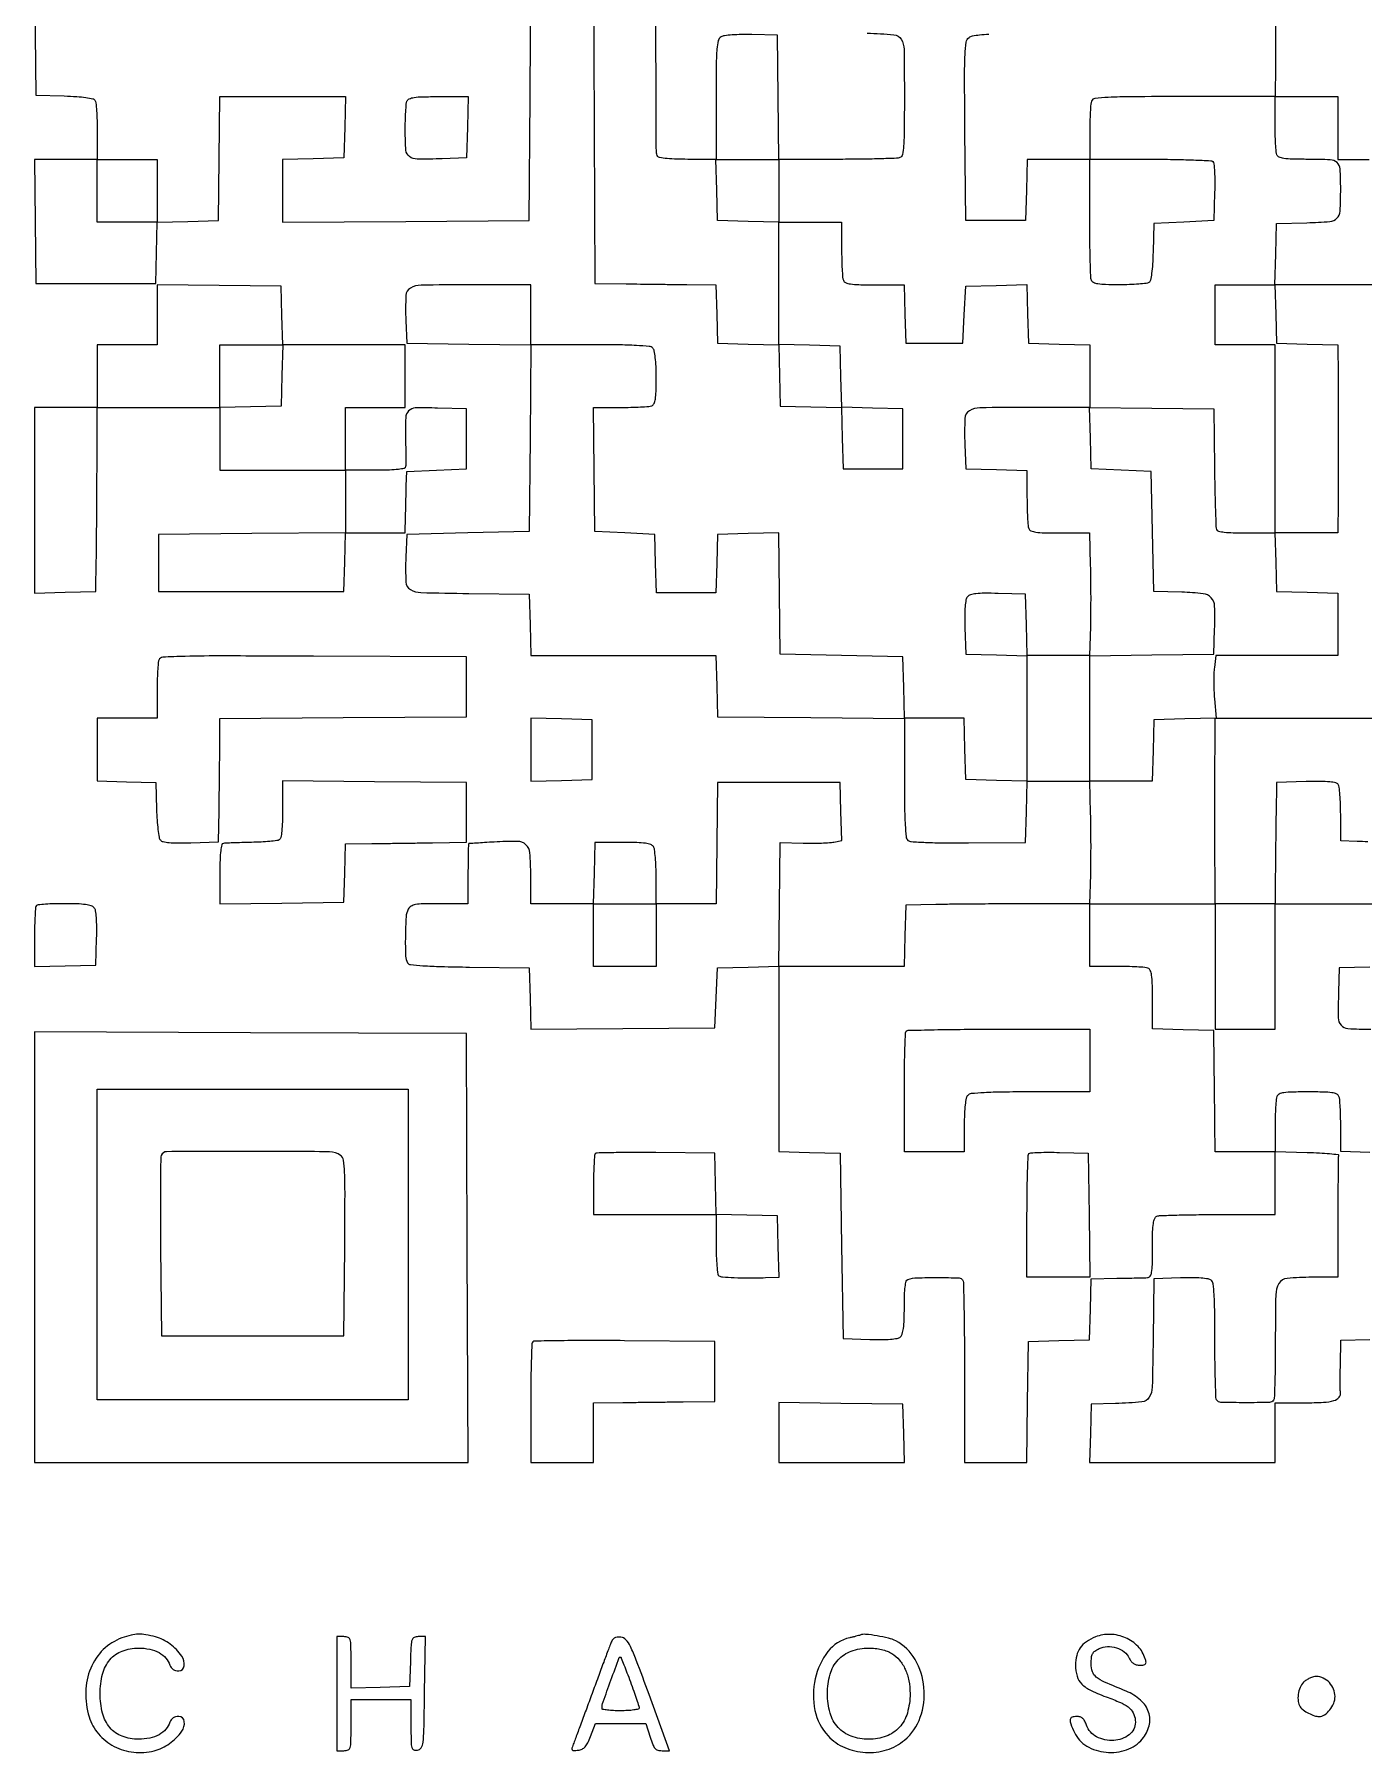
# Model space of a CAD drawing. Extents: x 179 to 1071, y 112 to 1107.
# Drawn here: x 179 to 645, y 112 to 715 of the extents above; entities that cross this region are included whole.
import ezdxf

# ---------------------------------------------------------------- set-up
doc = ezdxf.new("R2010")
doc.units = 0

msp = doc.modelspace()

# ---------------------------------------------------------------- linework, layer by layer
for points in [[(471, 715.24922, -0.014596), (480.362201, 714.699169, -0.242706), (482.916787, 713.083022, -0.13004), (483.8906, 709.590028, -0.003315), (484, 693.087937, -0.002108), (483.950205, 681.276688, -0.01627), (483.723786, 675.753028, -0.030988), (483.301348, 672.653567, -0.2572), (482.418213, 671.606989, -0.083055), (481.220565, 671.363369, -0.001841), (475.303225, 671.178303, -0.004125), (468.357109, 671.043995, -0.002771), (460.418213, 671), (440, 671), (440, 659.966168), (440, 648.932337), (429.25, 649.216168), (418.5, 649.5), (418.216168, 660.25), (417.932337, 671), (408.025185, 671, -0.009212), (404.184835, 671.070761, -0.013959), (400.850895, 671.286981, -0.008583), (398.117564, 671.588442, -0.226301), (397.514241, 671.976958, -0.138193), (397.036461, 673.645213, -0.000231), (396.920648, 703.958606, -0.000171), (396.82857, 734.490167, -0.199607)], [(178.960341, 735.960109), (179.23017, 714.730055), (179.5, 693.5), (189.464966, 693.211195, -0.00836), (193.800174, 693.012968, -0.019108), (197.055937, 692.684251, -0.01918), (199.411, 692.262532, -0.199883), (200.199653, 691.711195, -0.117226), (200.504905, 690.827893, -0.006962), (200.747767, 687.991726, -0.010173), (200.922789, 684.573123, -0.007309), (200.984687, 680.75), (201, 671), (189.980498, 671), (178.960995, 671), (179.230498, 649.25), (179.5, 627.5), (200.5, 627.5), (221.5, 627.5), (221.783492, 638.216508), (222.066984, 648.933016), (232.783492, 649.216508), (243.5, 649.5), (243.769502, 671.25), (244.039005, 693), (266.053334, 693), (288.067663, 693), (287.783832, 682.25), (287.5, 671.5), (276.75, 671.216168), (266, 670.932337), (266, 659.955546), (266, 648.978755), (309.25, 649.239377), (352.5, 649.5), (352.760623, 692.75), (353.021245, 736)], [(374.982775, 736), (375.241388, 681.75), (375.5, 627.5), (386.5, 627.347508, 0.000321), (391.453142, 627.282021, 0.000199), (397.269411, 627.211168, 0.000199), (403.011161, 627.145798, 0.00036), (407.715017, 627.097508), (417.930034, 627), (418.215017, 616.75), (418.5, 606.5), (429.216508, 606.216508), (439.933016, 605.933016), (440.216508, 595.216508), (440.5, 584.5), (451.216508, 584.216508), (461.933016, 583.933016), (462.216508, 573.216508), (462.5, 562.5), (473, 562.5), (483.5, 562.5), (483.5, 573), (483.5, 583.5), (472.783492, 583.783492), (462.066984, 584.066984), (461.783492, 594.783492), (461.5, 605.5), (450.75, 605.783832), (440, 606.067663), (440, 627.533832), (440, 649), (451, 649), (462, 649), (462, 639.581787, 0.005951), (462.044305, 635.859224, 0.007831), (462.178303, 632.465525, 0.005915), (462.367894, 629.638111, 0.07203), (462.606989, 628.581787, 0.204941), (463.397244, 627.767938, 0.063222), (465.080782, 627.302828, 0.030449), (468.025624, 627.059653, 0.005378), (473.572006, 627), (483.930034, 627), (484.215017, 616.75), (484.5, 606.5), (494.5, 606.5), (504.5, 606.5), (505, 616.5), (505.5, 626.5), (516.214647, 626.783473), (526.929295, 627.066946), (527.214647, 616.783473), (527.5, 606.5), (538.25, 606.216168), (549, 605.932337), (549, 594.966168), (549, 584), (527.519052, 584, 0.003484), (510.504163, 583.881453, 0.129107), (506.800938, 582.853655, 0.257598), (505.205453, 580.186192, 0.017378), (505.204946, 571), (505.5, 562.5), (516.25, 562.216168), (527, 561.932337), (527, 552.547956, 0.005972), (527.044307, 548.838356, 0.007852), (527.178303, 545.455587, 0.005942), (527.367915, 542.63733, 0.07196), (527.606989, 541.581787, 0.204723), (528.396333, 540.768196, 0.063344), (530.076398, 540.302968, 0.030517), (533.014475, 540.059706, 0.005398), (538.544605, 540), (548.875232, 540), (549.187616, 528.75, -0.004056), (549.286888, 523.698016, -0.002552), (549.324862, 517.79375, -0.002561), (549.302819, 511.984411, -0.004692), (549.216168, 507.25), (548.932337, 497), (538, 497), (527.067663, 497), (526.783832, 507.75), (526.5, 518.5), (516.900987, 518.784391, 0.006919), (512.065714, 518.860698, 0.027023), (509.081903, 518.705126, 0.044369), (507.166788, 518.32726, 0.149751), (506.112128, 517.635106, 0.1305), (505.596888, 516.521045, 0.02258), (505.296615, 514.197242, 0.019663), (505.156589, 511.019073, 0.008898), (505.211141, 506.850715), (505.5, 497.5), (516.25, 497.216168), (527, 496.932337), (527, 474.932337), (527, 452.932337), (516.25, 453.216168), (505.5, 453.5), (505.216168, 464.25), (504.932337, 475), (494.5, 475), (484.067663, 475), (483.783832, 485.75), (483.5, 496.5), (462, 497), (440.5, 497.5), (440.230014, 518.783629), (439.960029, 540.067258), (429.230014, 539.783629), (418.5, 539.5), (418.215017, 529.25), (417.930034, 519), (407.5, 519), (397.069966, 519), (396.784983, 529.25), (396.5, 539.5), (386, 540), (375.5, 540.5), (375.230498, 562.25), (374.960995, 584), (384.39871, 584, 0.005939), (388.128746, 584.044304, 0.007818), (391.528746, 584.178303, 0.005899), (394.36144, 584.367881, 0.07207), (395.418213, 584.606989, 0.195123), (396.220382, 585.357006, 0.068495), (396.690477, 586.894083, 0.033615), (396.937794, 589.550838, 0.006405), (397, 594.406989, 0.009539), (396.924249, 598.37742, 0.019202), (396.684733, 601.500056, 0.020076), (396.321527, 603.822996, 0.148618), (395.8, 604.8, 0.175156), (394.538104, 605.391927, 0.00933), (390.045513, 605.721154, 0.010454), (383.593081, 605.937931, 0.003169), (373.8, 606), (353, 606), (353, 616.5), (353, 627), (331.519052, 627, 0.00341), (314.541093, 626.884203, 0.124912), (310.814274, 625.884093, 0.260987), (309.21161, 623.267125, 0.018996), (309.203496, 614.496645), (309.5, 606.5), (331.263639, 606.23046), (353.027279, 605.960919), (352.763639, 573.23046), (352.5, 540.5), (331, 540), (309.5, 539.5), (309.203496, 531.503355, 0.01904), (309.212348, 522.780464, 0.257531), (310.802736, 520.146434, 0.124846), (314.511102, 519.099787, 0.003493), (331.264071, 518.769847), (352.5, 518.5), (352.783832, 507.75), (353.067663, 497), (385.5, 497), (417.932337, 497), (418.216168, 486.25), (418.5, 475.5), (451.25, 475.236336), (484, 474.972671), (484, 454.10878, 0.002953), (484.059926, 443.96092, 0.011304), (484.277414, 437.64413, 0.011146), (484.614816, 433.399038, 0.196592), (485.250236, 432.207286, 0.15899), (486.411778, 431.746872, 0.005252), (491.448215, 431.487075, 0.008475), (497.967013, 431.330048, 0.003848), (506.500236, 431.334841), (526.5, 431.5), (526.783832, 442.25), (527.067663, 453), (537.971448, 453), (548.875232, 453), (549.187616, 441.75, -0.004056), (549.286888, 436.698016, -0.002552), (549.324862, 430.79375, -0.002561), (549.302819, 424.984411, -0.004692), (549.216168, 420.25), (548.932337, 410), (527.216168, 409.953106, 0.000729), (518.131925, 409.920247, 0.000671), (508.794749, 409.860325, 0.00067), (500.471862, 409.784589, 0.002225), (495, 409.703106), (484.5, 409.5), (484.216168, 398.75), (483.932337, 388), (461.946666, 388), (439.960995, 388), (440.230498, 409.75), (440.5, 431.5), (448.5, 431.271325, 0.007248), (451.766955, 431.225317, 0.007705), (454.967807, 431.275969, 0.007392), (457.718963, 431.402659, 0.034922), (459.284023, 431.608253), (462.068047, 432.173856), (461.784023, 442.336928), (461.5, 452.5), (440, 452.5), (418.5, 452.5), (418.230112, 431.25), (417.960225, 410), (407.480112, 410), (397, 410), (396.984687, 419.25, 0.009417), (396.909853, 422.901756, 0.01245), (396.696332, 426.221825, 0.00988), (396.396689, 428.962891, 0.109209), (396.024555, 429.99451, 0.171222), (395.084581, 430.735978, 0.04751), (393.229992, 431.177624, 0.027898), (390.25304, 431.425439, 0.006678), (385.289868, 431.49451), (375.5, 431.5), (375.216168, 420.75), (374.932337, 410), (363.966168, 410), (353, 410), (353, 419.964816, 0.018486), (352.70887, 427.836462, 0.192208), (351.316585, 430.691543, 0.185082), (348.313111, 431.860867, 0.016937), (340.157721, 431.627347, 0.000292), (336.820772, 431.416568, 0.000466), (333.969768, 431.232141, 0.000082), (331.448979, 431.066299, 0.025908), (331.25, 431.042778, 0.358071), (331.147842, 430.924795, 0.000558), (331.073438, 427.928191, 0.003696), (331.017975, 424.52913, 0.002231), (331, 420.5), (331, 410), (321.035184, 410, 0.005149), (315.285401, 409.940782, 0.038385), (312.568435, 409.675502, 0.091172), (311.02385, 409.101327, 0.136247), (310.035184, 408.065741, 0.109428), (309.270021, 405.33721, 0.010879), (309.040019, 398.507119, 0.009751), (309.092298, 391.624597, 0.135531), (309.811407, 389.270909, 0.228384), (310.821704, 388.64341, 0.009456), (315.179757, 388.259718, 0.01097), (321.538324, 387.960859, 0.003025), (331.546095, 387.770909), (352.5, 387.5), (352.783972, 376.736192), (353.067944, 365.972383), (385.283972, 366.236192), (417.5, 366.5), (418, 377), (418.5, 387.5), (429.25, 387.783832), (440, 388.067663), (440, 355.567663), (440, 323.067663), (450.75, 322.783832), (461.5, 322.5), (462, 290), (462.5, 257.5), (471.850715, 257.211141, 0.009044), (475.957683, 257.15859, 0.018924), (479.150171, 257.296386, 0.020746), (481.513859, 257.587315, 0.132968), (482.600715, 258.083586, 0.151003), (483.264443, 259.100349, 0.036329), (483.680948, 261.093886, 0.025261), (483.928195, 264.072106, 0.008079), (484, 268.515456, -0.007701), (484.066333, 272.821844, -0.024337), (484.295345, 275.697561, -0.032052), (484.662355, 277.583357, -0.250586), (485.25, 278.217499, -0.075303), (488.499064, 278.815626, -0.009426), (495.68177, 278.908138, -0.00468), (503.234975, 278.792319, -0.253354), (504.436406, 278.102898, -0.133568), (504.702273, 277.205446, -0.000723), (504.893608, 268.095262, -0.003083), (505.033018, 257.681564, -0.001944), (505.073533, 245.521819), (505.056003, 214), (516.008114, 214), (526.960225, 214), (527.230112, 235.25), (527.5, 256.5), (538.216508, 256.783492), (548.933016, 257.066984), (549.216508, 267.783492), (549.5, 278.5), (558.5, 278.640285, 0.000842), (562.074507, 278.702026, 0.001074), (565.370313, 278.77159, 0.000834), (568.133668, 278.840464, 0.009007), (569.25, 278.890285, 0.231448), (570.178012, 279.418551, 0.108752), (570.705265, 280.731911, 0.037007), (570.94858, 283.394619, 0.004286), (571, 289.393011, -0.005351), (571.059586, 294.960143, -0.030363), (571.30265, 297.913621, -0.063068), (571.76761, 299.601595, -0.205218), (572.581787, 300.393011, -0.082815), (573.775876, 300.636501, -0.001919), (579.5499, 300.821697, -0.004216), (586.334577, 300.955997, -0.00284), (594.081787, 301), (614, 301), (614, 312.032751), (614, 323.065502), (625.25, 322.782751, -0.006304), (629.5466, 322.620535, -0.010817), (633.121875, 322.362746, -0.004853), (636.052912, 322.058834, -0.476757), (636.25, 321.75, 0.077325), (636.148303, 321.148204, 0.000393), (636.073437, 315.051562, 0.00176), (636.018042, 308.103968, 0.001113), (636, 300), (636, 279), (626.934259, 279, 0.021859), (618.200231, 278.617978, 0.243483), (615.347601, 276.809215, 0.127943), (614.22051, 272.791922, 0.004756), (614.069767, 256.944437, -0.002771), (614.026847, 249.200659, -0.004303), (613.895309, 242.521243, -0.001396), (613.71599, 236.754813, -0.13066), (613.475867, 235.960952, -0.254226), (611.97628, 235.103702, -0.005825), (603.489062, 235.020819, -0.005836), (595.00338, 235.135858, -0.253211), (593.500877, 235.99858, -0.130243), (593.251539, 236.82047, -0.001509), (593.065011, 242.55745, -0.004478), (592.928333, 249.214537, -0.002893), (592.883721, 256.924387, 0.002903), (592.825159, 267.010411, 0.013012), (592.602931, 272.912575, 0.016005), (592.23978, 276.697109, 0.189832), (591.542576, 277.964665, 0.137073), (590.504578, 278.428551, 0.017726), (588.065333, 278.703837, 0.017647), (584.848278, 278.837886, 0.009309), (580.850715, 278.788859), (571.5, 278.5), (571.230153, 257.264071, -0.003245), (570.90817, 240.492979, -0.12708), (569.89363, 236.944666, -0.241952), (567.309273, 235.307363, -0.015112), (558, 234.75078), (549.5, 234.5), (549.215017, 224.25), (548.930034, 214), (581.465017, 214), (614, 214), (614, 224.5), (614, 235), (624.377555, 235, 0.012231), (630.934343, 235.160412, 0.058555), (634.618037, 235.777198, 0.141381), (636.432653, 236.924437, 0.229853), (636.916666, 238.64474, -0.042202), (636.859027, 239.26111, -0.001305), (636.843037, 241.808804, -0.002551), (636.847352, 244.813778, -0.001762), (636.881579, 248.215017), (637, 256.930034), (647.25, 257.215017)], [(613.99607, 724.931398, -0.003151), (614.108944, 714.343802, -0.003146), (614.088447, 703.75), (614, 693), (582.106989, 693, 0.001266), (563.712104, 692.953426, 0.010892), (555.498054, 692.732843, 0.016926), (550.79951, 692.344421, 0.278928), (549.606989, 691.418213, 0.071987), (549.367907, 690.362366, 0.005932), (549.178303, 687.540557, 0.007844), (549.044306, 684.153547, 0.005964), (549, 680.438918), (549, 671.041411), (570.176239, 671.044467, -0.003806), (578.355445, 670.983391, -0.005968), (585.385148, 670.793434, -0.001995), (591.426479, 670.533845, -0.186743), (592.214403, 670.185597, -0.177234), (592.546052, 669.471095, -0.007636), (592.738489, 666.665261, -0.012234), (592.836024, 663.272225, -0.008334), (592.788164, 659.411836), (592.5, 649.5), (582, 649), (571.5, 648.5), (571.211195, 638.535034, -0.00836), (571.012968, 634.199826, -0.019108), (570.684251, 630.944063, -0.01918), (570.262532, 628.589, -0.199883), (569.711195, 627.800347, -0.115495), (568.838949, 627.495577, -0.007626), (566.170029, 627.252233, -0.010713), (562.947472, 627.077247, -0.007787), (559.356989, 627.015313, -0.00643), (554.524375, 627.069372, -0.033827), (551.882724, 627.312224, -0.069116), (550.355058, 627.780298, -0.19467), (549.606989, 628.581787, -0.083055), (549.363369, 629.779435, -0.001841), (549.178303, 635.696775, -0.004125), (549.043995, 642.642891, -0.002771), (549, 650.581787), (549, 671), (538.033832, 671), (527.067663, 671), (526.783832, 660.25), (526.5, 649.5), (516, 649.5), (505.5, 649.5), (505.234434, 681, -0.001202), (505.121034, 699.816084, -0.0119), (505.280526, 707.71988, -0.023933), (505.683085, 712.091171, -0.202439), (506.675564, 713.75, -0.110261), (507.905739, 714.288351, -0.019974), (510.385617, 714.670595, -0.018369), (513.651968, 714.920166, -0.009882)], [(657.972294, 627), (635.952315, 627), (613.932337, 627), (614.216168, 637.75), (614.5, 648.5), (625.141929, 648.782735, 0.011628), (633.204821, 649.184728, 0.180435), (635.681301, 650.320792, 0.185152), (636.776506, 652.789756, 0.012362), (636.986345, 660.668213, 0.01447), (636.798341, 667.620923, 0.198106), (635.727575, 669.85398, 0.174169), (633.331075, 670.832499, 0.010693), (625.5, 671, -0.005432), (619.996324, 671.059794, -0.030628), (617.06926, 671.303198, -0.063541), (615.394846, 671.768616, -0.204366), (614.606989, 672.581787, -0.07203), (614.367894, 673.638111, -0.005915), (614.178303, 676.465525, -0.007831), (614.044305, 679.859224, -0.005951), (614, 683.581787), (614, 693), (625, 693), (636, 693), (636, 682), (636, 671), (646.980498, 671)], [(646.467483, 431.710946, 0.001781), (642.75, 431.832494), (637, 432), (636.984687, 441.25, 0.008159), (636.919317, 444.886885, 0.011123), (636.734034, 448.160822, 0.008145), (636.475757, 450.869394, 0.113997), (636.152902, 451.78684, 0.199716), (635.281101, 452.39767, 0.032047), (633.18343, 452.720814, 0.022682), (629.955578, 452.861053, 0.006397), (624.918214, 452.78684), (614.5, 452.5), (614.322108, 441.5, 0.000681), (614.248714, 436.544418, 0.000421), (614.17529, 430.720312, 0.000422), (614.112467, 424.967405, 0.00076), (614.072108, 420.25), (614, 410), (603.5, 410), (593, 410), (592.933333, 420, -0.000621), (592.907731, 424.720472, -0.000304), (592.88625, 430.734375, -0.000302), (592.871506, 436.984657, -0.000439), (592.866667, 442.5, -0.000439), (592.871506, 448.015343, -0.000302), (592.88625, 454.265625, -0.000304), (592.907731, 460.279528, -0.000621), (592.933333, 465), (593, 475), (625.5, 475), (658, 475)], [(647.25, 322.784983), (637, 323.069966), (637, 331.953196, 0.006301), (636.955668, 335.470775, 0.008183), (636.821697, 338.691626, 0.00637), (636.631754, 341.374672, 0.070866), (636.393011, 342.418213, 0.204366), (635.605154, 343.231384, 0.063541), (633.93074, 343.696802, 0.030628), (631.003676, 343.940206, 0.005432), (625.5, 344, 0.005432), (619.996324, 343.940206, 0.030628), (617.06926, 343.696802, 0.063541), (615.394846, 343.231384, 0.204366), (614.606989, 342.418213, 0.070946), (614.368222, 341.373807, 0.006338), (614.178303, 338.68135, 0.008159), (614.044331, 335.449196, 0.006277), (614, 331.918213), (614, 323), (603.5, 323), (593, 323), (592.881648, 332.75, -0.000062), (592.826894, 337.307015, -0.000032), (592.75939, 343.014063, -0.000032), (592.690668, 348.886916, -0.000048), (592.631648, 354), (592.5, 365.5), (581.75, 365.783832), (571, 366.067663), (571, 376.426843, 0.005377), (570.940349, 381.973908, 0.030446), (570.697178, 384.919034, 0.063217), (570.232073, 386.602718, 0.20495), (569.418213, 387.393011, 0.07203), (568.361889, 387.632106, 0.005915), (565.534475, 387.821697, 0.007831), (562.140776, 387.955695, 0.005951), (558.418213, 388), (549, 388), (549, 399), (549, 410), (571, 410), (593, 410), (593, 388), (593, 366), (603.5, 366), (614, 366), (614, 388), (614, 410), (636, 410), (658, 410)], [(647.216508, 387.783492), (636.5, 387.5), (636.228698, 379, 0.009572), (636.11369, 369.989475, 0.179065), (637.098795, 367.378308, 0.203763), (639.501208, 366.206994, 0.012906), (647.519052, 366)]]:
    msp.add_lwpolyline(points, format="xyb")
for points in [[(419.75, 713.939322, 0.200261), (418.763036, 712.613293, 0.041306), (418.283278, 709.67747, 0.017892), (418.048519, 704.301101, 0.001964), (418, 691.95031), (418, 671), (429.019502, 671), (440.039005, 671), (439.769502, 692.75), (439.5, 714.5), (430.5, 714.739012, 0.011099), (426.925599, 714.754574, 0.014103), (423.629687, 714.602695, 0.0121), (420.903866, 714.333461, 0.10362)], [(330.783832, 682.25), (330.5, 671.5), (322, 671.204946, -0.009253), (313.164284, 671.06185, -0.161461), (310.475084, 671.960401, -0.216958), (309.247889, 674.202118, -0.018396), (309, 680.937265, -0.00629), (309.044332, 684.460948, -0.008172), (309.178303, 687.686947, -0.006355), (309.368235, 690.374278, -0.070903), (309.606989, 691.418213, -0.205485), (310.399526, 692.232706, -0.062919), (312.091792, 692.697521, -0.03028), (315.053621, 692.940479, -0.005326), (320.640821, 693), (331.067663, 693)], [(222, 616.519502), (222, 606), (211.5, 606), (201, 606), (201, 595), (201, 584), (190, 584), (179, 584), (179, 551.466168), (179, 518.932337), (189.75, 519.216168), (200.5, 519.5), (200.677892, 530.5, 0.00159), (200.751285, 536.149459, 0.000515), (200.82471, 544.510937, 0.000513), (200.887236, 553.807622, 0.000577), (200.927892, 562.75), (201, 584), (222.5, 584), (244, 584), (244, 573), (244, 562), (266, 562), (288, 562), (288, 551.013664), (288, 540.027329), (255.25, 539.763664), (222.5, 539.5), (222.5, 529.5), (222.5, 519.5), (255, 519.5), (287.5, 519.5), (287.784983, 529.75), (288.069966, 540), (298.534983, 540), (309, 540), (309.111066, 545.75, -0.000597), (309.16368, 548.315351, -0.000388), (309.230318, 551.279688, -0.00039), (309.29986, 554.172908, -0.000742), (309.361066, 556.5), (309.5, 561.5), (320, 562), (330.5, 562.5), (330.5, 573), (330.5, 583.5), (320.328217, 583.78412, 0.011983), (312.528392, 583.814999, 0.195418), (310.17146, 582.801849, 0.190154), (309.155908, 580.419943, 0.011254), (309.118381, 572.42637, -0.001773), (309.162999, 569.299259, -0.00237), (309.179978, 566.461184, -0.00165), (309.175083, 564.081611, -0.024531), (309.129791, 563.25, -0.314515), (308.605545, 562.643644, -0.032862), (306.653411, 562.282852, -0.023176), (303.524501, 562.061227, -0.006093), (298.5, 562), (288, 562), (288, 573), (288, 584), (298.5, 584), (309, 584), (309, 595), (309, 606), (287.534983, 606), (266.069966, 606), (265.784983, 616.25), (265.5, 626.5), (243.75, 626.769502), (222, 627.039005)], [(614.215017, 616.75), (614.5, 606.5), (625.25, 606.216168), (636, 605.932337), (636.055556, 594.966168, -0.0004), (636.076862, 589.971713, -0.000234), (636.094792, 583.990062, -0.000234), (636.107126, 578.005196, -0.000398), (636.111111, 573, -0.000398), (636.107126, 567.992474, -0.000233), (636.094792, 562, -0.000233), (636.076861, 556.007527, -0.000398), (636.055556, 551), (636, 540), (624.965017, 540), (613.930034, 540), (614.215017, 529.75), (614.5, 519.5), (625.25, 519.216168), (636, 518.932337), (636, 507.966168), (636, 497), (614.631669, 497), (593.263338, 497), (592.704073, 492.830366, 0.024166), (592.527753, 490.761242, 0.009409), (592.476434, 487.889503, 0.009289), (592.537301, 484.772778, 0.011385), (592.714484, 481.865639), (593.28416, 475.070546), (582.39208, 474.785273), (571.5, 474.5), (571.216168, 463.75), (570.932337, 453), (559.966168, 453), (549, 453), (549, 474.980498), (549, 496.960995), (570.75, 497.230498), (592.5, 497.5), (592.788833, 506.243181, 0.016437), (592.790065, 514.283794, 0.175522), (591.596909, 517.269158, 0.186549), (588.802745, 518.703343, 0.018997), (581.234094, 519.21398), (571.5, 519.5), (571, 540.5), (570.5, 561.5), (560, 562), (549.5, 562.5), (549.215969, 573.269597), (548.931939, 584.039194), (570.715969, 583.769597), (592.5, 583.5), (592.740316, 563, 0.002111), (592.867028, 555.052998, 0.003216), (593.050539, 548.154688, 0.001175), (593.260564, 542.220646, 0.082114), (593.458931, 541.25, 0.247622), (594.135239, 540.656993, 0.029009), (596.177026, 540.293072, 0.02261), (599.281322, 540.065526, 0.006989), (603.968615, 540), (614, 540), (614, 573), (614, 606), (603.5, 606), (593, 606), (593, 616.5), (593, 627), (603.465017, 627), (613.930034, 627)], [(222.610302, 495.426846, 0.071924), (222.369935, 494.365945, 0.005956), (222.179276, 491.537011, 0.007863), (222.04455, 488.141397, 0.005983), (222, 484.418213), (222, 475), (211.5, 475), (201, 475), (201, 464.034983), (201, 453.069966), (211.25, 452.784983), (221.5, 452.5), (221.790118, 443.054124, 0.009941), (221.977975, 439.343588, 0.013554), (222.304236, 436.010384, 0.01037), (222.704917, 433.274446, 0.132407), (223.132908, 432.339856, 0.167678), (224.095359, 431.755311, 0.030434), (226.191022, 431.432811, 0.02274), (229.289227, 431.289042, 0.007523), (233.84279, 431.353465), (243.5, 431.635467), (243.704554, 442.567734, 0.001125), (243.786258, 447.531131, 0.000669), (243.86237, 453.443339, 0.000669), (243.92247, 459.337236, 0.001157), (243.954554, 464.239377), (244, 474.978755), (287.25, 475.239377), (330.5, 475.5), (330.5, 486), (330.5, 496.5), (276.860302, 496.758633, 0.000689), (245.261887, 496.867468, 0.006653), (231.842208, 496.716644, 0.00746), (223.953854, 496.405185, 0.295694)], [(266, 443.07287, -0.007985), (265.930179, 438.701395, -0.019217), (265.702616, 435.472954, -0.019568), (265.357905, 433.159775, -0.210572), (264.833894, 432.397341, -0.108379), (264.000724, 432.104811, -0.007361), (261.488813, 431.834951, -0.01027), (258.456871, 431.617006, -0.007511), (255.083894, 431.49486, 0.001402), (251.704817, 431.413821, 0.001902), (248.654331, 431.32049, 0.001265), (246.09418, 431.225927, 0.021286), (245.25, 431.156536, 0.309491), (244.644075, 430.619863, 0.032286), (244.283427, 428.650286, 0.023028), (244.06148, 425.507599, 0.006115), (244, 420.480498), (244, 409.960995), (265.75, 410.230498), (287.5, 410.5), (287.784983, 420.75), (288.069966, 431), (297.284983, 431.086779, 0.000582), (301.666312, 431.133142, 0.000275), (307.318089, 431.202645, 0.000273), (313.232701, 431.281866, 0.000386), (318.5, 431.359357), (330.5, 431.545156), (330.5, 442.022578), (330.5, 452.5), (298.25, 452.763853), (266, 453.027706)], [(179.666667, 409.333333, 0.178637), (179.399783, 408.754242, 0.004491), (179.195833, 405.817145, 0.009085), (179.048275, 402.320751, 0.006002), (179, 398.299502), (179, 387.932337), (189.75, 388.216168), (200.5, 388.5), (200.788859, 397.850715, 0.009044), (200.84141, 401.957683, 0.018924), (200.703614, 405.150171, 0.020746), (200.412685, 407.513859, 0.132968), (199.916414, 408.600715, 0.15069), (198.902086, 409.26374, 0.036445), (196.917147, 409.680501, 0.025371), (193.954939, 409.928023, 0.008159), (189.544222, 410, 0.006752), (185.966282, 409.951682, 0.010096), (182.843199, 409.804167, 0.005479), (180.235872, 409.599466, 0.175801)], [(549, 355), (549, 344), (528.2, 344, 0.003169), (518.406919, 343.937931, 0.010454), (511.954487, 343.721154, 0.00933), (507.461896, 343.391927, 0.175156), (506.2, 342.8, 0.149044), (505.677271, 341.818776, 0.019949), (505.314516, 339.477016, 0.019071), (505.075482, 336.323492, 0.009379), (505, 332.3), (505, 323), (494.5, 323), (484, 323), (484, 343.833333, -0.002993), (484.048097, 351.867578, -0.004756), (484.195833, 358.742708, -0.001277), (484.396201, 364.712325, -0.189545), (484.666667, 365.333333, -0.192996), (485.302543, 365.605252, -0.00057), (494.488542, 365.804167, -0.003167), (504.914556, 365.951968, -0.00196), (517.166667, 366), (549, 366)], [(223.453816, 321.740243, 0.089548), (223.261817, 320.729866, 0.000598), (223.19019, 311.747155, 0.00234), (223.168607, 301.460077, 0.00149), (223.235201, 289.490243), (223.5, 258.5), (255.5, 258.5), (287.5, 258.5), (287.765726, 289.5, 0.001225), (287.879013, 308.006621, 0.012082), (287.71941, 315.793845, 0.024457), (287.315418, 320.099227, 0.201729), (286.324597, 321.75, 0.157681), (282.495237, 323.016106, 0.001671), (254.221233, 323.106234, 0.001077), (225.335041, 323.03952, 0.309316)], [(375.639734, 322.306401, 0.179474), (375.383408, 321.747837, 0.004208), (375.187922, 318.819172, 0.008779), (375.046313, 315.339735, 0.00578), (375, 311.333333), (375, 301), (396.5, 301), (418, 301), (418, 290.559017, 0.008567), (418.069298, 286.514827, 0.013072), (418.281203, 283.01128, 0.007599), (418.575867, 280.125303, 0.228948), (418.957287, 279.526398, 0.121482), (420.247189, 279.110653, 0.007502), (424.297703, 278.887604, 0.010325), (429.338105, 278.790019, 0.00632), (435.283832, 278.872858), (440.067663, 279), (439.783832, 289.75), (439.5, 300.5), (428.783492, 300.783492), (418.066984, 301.066984), (417.783492, 311.783492), (417.5, 322.5), (396.889734, 322.723067, 0.002935), (388.942858, 322.762431, 0.004672), (382.145812, 322.692687, 0.00122), (376.236985, 322.562401, 0.192556)], [(548.769502, 300.75), (549.039005, 279), (538.019502, 279), (527, 279), (527, 300.333333, -0.003067), (527.050466, 308.561556, -0.004867), (527.205463, 315.605463, -0.001337), (527.415787, 321.715674, -0.189293), (527.699448, 322.366114, -0.183378), (528.300668, 322.636532, -0.005301), (531.145783, 322.777033, -0.010046), (534.547259, 322.840477, -0.006672), (538.449448, 322.782781), (548.5, 322.5)], [(353.680468, 256.347135, 0.189333), (353.404489, 255.714175, 0.001327), (353.199888, 249.746763, 0.00485), (353.049096, 242.868529, 0.003055), (353, 234.833333), (353, 214), (364, 214), (375, 214), (375, 224.5), (375, 235), (385.25, 235.097508, 0.000362), (389.967406, 235.1458, 0.000201), (395.720312, 235.211168, 0.0002), (401.54442, 235.282022, 0.000324), (406.5, 235.347508), (417.5, 235.5), (417.5, 246), (417.5, 256.5), (385.930468, 256.763802, 0.002034), (373.778546, 256.815907, 0.003285), (363.434599, 256.750224, 0.000608), (354.328722, 256.621499, 0.194926)], [(209.655189, 152.541351, 0.10882), (203.129389, 148.456509, 0.100663), (198.702289, 141.902434, 0.093071), (196.968434, 133.679699, 0.078487), (198.16244, 124.852162, 0.105218), (201.42402, 118.892663, 0.095327), (206.932198, 114.52618, 0.092822), (213.803173, 112.437597, 0.093525), (220.945032, 112.985199, 0.088377), (226.331264, 115.516518, 0.083368), (230.638956, 119.794822, 0.188146), (231.52698, 123.264976, 0.379083), (229.567388, 125, 0.061149), (228.499882, 124.868956, 0.082371), (227.60805, 124.482755, 0.08871), (226.936101, 123.85678, 0.084328), (226.508279, 123.026085, -0.105962), (225.08797, 120.536625, -0.08529), (222.669117, 118.616245, -0.073405), (219.398706, 117.406461, -0.051987), (215.5, 117, -0.09148), (209.727359, 118.06507, -0.126935), (205.45697, 121.09715, -0.113001), (202.866655, 126.124026, -0.062772), (202, 133, -0.062772), (202.866655, 139.875974, -0.113001), (205.45697, 144.90285, -0.126935), (209.727359, 147.93493, -0.09148), (215.5, 149, -0.051987), (219.398706, 148.593539, -0.073405), (222.669117, 147.383755, -0.08529), (225.08797, 145.463375, -0.105962), (226.508279, 142.973915, 0.084328), (226.936101, 142.14322, 0.08871), (227.60805, 141.517245, 0.082371), (228.499882, 141.131044, 0.061149), (229.567388, 141, 0.379294), (231.48753, 142.701362, 0.181833), (230.645003, 146.158303, 0.083838), (226.570587, 150.393249, 0.091912), (221.453076, 152.891347, 0.022282), (218.037686, 153.677559, 0.052888), (215.440816, 153.875357, 0.054065), (212.894783, 153.52258, 0.024202)], [(285, 133), (285, 113), (287.5, 113, 0.104331), (288.950811, 113.306062, 0.224677), (289.680556, 114.15, 0.064117), (289.955995, 116.064536, 0.003707), (290, 122), (290, 131), (300.5, 131), (311, 131), (311, 121.930449, 0.003641), (311.042669, 116.071705, 0.059351), (311.303212, 114.126183, 0.235151), (311.981707, 113.342528, 0.134901), (313.25, 113.180449, 0.222375), (314.564031, 114.038936, 0.107788), (315.24801, 115.974289, 0.026329), (315.552892, 120.182708, 0.001486), (315.77114, 133.25), (316.04228, 153), (313.560073, 153, 0.106584), (312.124665, 152.6905, 0.212974), (311.368725, 151.839627, 0.064353), (311.023515, 149.922741, 0.00416), (310.788933, 144.25), (310.5, 135.5), (300.25, 135.215017), (290, 134.930034), (290, 143.965017, 0.003684), (289.956076, 149.925856, 0.063889), (289.680824, 151.846502, 0.224551), (288.950864, 152.692806, 0.104705), (287.5, 153), (285, 153)], [(380.914371, 150.316376, 0.00308), (380.233274, 148.518119, 0.000286), (378.581927, 144.067935, 0.000369), (376.619715, 138.758695, 0.000289), (374.5, 133, -0.000289), (372.380282, 127.241298, -0.000369), (370.418062, 121.932036, -0.000286), (368.766707, 117.481833, -0.00308), (368.085592, 115.683527, 0.013331), (367.4586, 113.919793, 0.220293), (367.530699, 113.315561, 0.271412), (368.023597, 113.053718, 0.019533), (369.626698, 113.183527, 0.077909), (371.012346, 113.575028, 0.100822), (372.075885, 114.353459, 0.070337), (373.001815, 115.714007, 0.021439), (374.006934, 118), (375.759427, 122.5), (384.580161, 122.5), (393.400894, 122.5), (394.876015, 117.75, 0.016115), (395.788409, 115.114971, 0.088485), (396.561737, 113.830906, 0.144435), (397.543006, 113.208394, 0.069723), (399.03019, 113), (401.709245, 113), (394.477354, 132.75, 0.002251), (390.009066, 144.78465, 0.024123), (387.942024, 149.563394, 0.067776), (386.36908, 151.903359, 0.182887), (384.623216, 152.816376, 0.052082), (383.253752, 152.838289, 0.126934), (382.309373, 152.503602, 0.114618), (381.586515, 151.72681, 0.038266)], [(468.5, 153.547206, -0.020397), (467.946601, 153.366526, -0.00482), (467.008577, 153.111811, -0.004954), (465.923739, 152.839881, -0.004864), (464.827072, 152.587763, 0.174861), (457.213844, 147.788492, 0.112154), (452.729054, 138.230904, 0.10507), (452.662562, 127.132011, 0.137798), (457.297728, 118.168633, 0.103089), (463.093926, 114.081041, 0.089064), (470.354208, 112.372612, 0.088551), (477.792649, 113.293642, 0.100252), (484.09683, 116.73493, 0.134548), (489.590885, 124.700446, 0.106787), (490.883976, 135.113909, 0.108554), (487.767963, 144.994811, 0.143245), (480.986825, 151.498227, 0.060376), (478.427075, 152.459786, 0.019025), (474.414348, 153.276076, 0.016222), (470.428588, 153.797979, 0.114023)], [(551.000513, 152.876547, 0.053699), (547.80892, 151.187588, 0.090286), (545.647604, 149.074549, 0.093429), (544.415655, 146.390418, 0.06107), (544, 143, 0.072479), (544.56367, 139.131943, 0.125668), (546.221687, 136.362412, 0.086579), (549.492497, 134.083153, 0.022088), (555.485046, 131.607894, -0.020792), (560.326006, 129.622972, -0.076845), (563.073614, 127.806736, -0.118755), (564.499902, 125.70809, -0.090374), (565, 122.963858, -0.233183), (562.844483, 118.59323, -0.15018), (557.4458, 116.583878, -0.134824), (551.413393, 117.868727, -0.191667), (547.862107, 121.965715, 0.038502), (547.231476, 123.407215, 0.090618), (546.504889, 124.324131, 0.108498), (545.591189, 124.827803, 0.072036), (544.402175, 125, 0.085185), (542.785134, 124.722491, 0.280995), (542.130796, 123.918299, 0.128622), (542.315662, 122.393956, 0.016637), (543.634845, 119.357078, 0.149686), (547.93864, 114.645817, 0.1101), (554.704561, 112.448002, 0.107218), (561.914376, 113.308974, 0.135525), (567.426999, 117.095612, 0.11249), (569.813838, 121.731465, 0.1448), (569.641369, 126.497632, 0.131234), (566.831986, 130.741561, 0.084896), (561.798872, 133.866891, -0.006265), (554.217218, 137.061888, -0.06321), (551.278613, 138.813843, -0.147217), (549.954997, 140.689217, -0.080741), (549.5, 143.488468, -0.025675), (549.612222, 145.672498, -0.095011), (550.007872, 146.988114, -0.114719), (550.816981, 147.929407, -0.046381), (552.278402, 148.804704, -0.103708), (555.181348, 149.515916, -0.085096), (558.350915, 149.081545, -0.087826), (561.107734, 147.642173, -0.122326), (562.831226, 145.471073, 0.055766), (563.492362, 144.365481, 0.083555), (564.31077, 143.597355, 0.085589), (565.319955, 143.151233, 0.061445), (566.545949, 143, 0.028262), (567.94926, 143.079384, 0.191205), (568.551092, 143.401066, 0.216058), (568.72705, 144.021134, 0.036699), (568.449107, 145.25, 0.118143), (565.920455, 149.555868, 0.098451), (561.555056, 152.596111, 0.095434), (556.232894, 153.796153, 0.103091)], [(387.9425, 137.155947, -0.003393), (389.113959, 133.911113, -0.004902), (390.10186, 131.025739, -0.00263), (390.899392, 128.57661, -0.077542), (391, 127.931781, -0.352746), (390.704117, 127.564568, -0.017987), (389.090625, 127.273711, -0.022134), (386.991956, 127.067125, -0.013466), (384.5, 127, -0.011914), (382.007943, 127.059389, -0.019645), (379.909375, 127.242299, -0.01446), (378.271191, 127.49851, -0.361275), (378, 127.824848, -0.084149), (378.387482, 130.110887, -0.003752), (381.095105, 137.685397, -0.001575), (384.03925, 145.65273, -0.546004), (384.566039, 145.767294, -0.102369), (384.751847, 145.484538, -0.000918), (385.689446, 143.106139, -0.003109), (386.747542, 140.357391, -0.001997)], [(479.580035, 147.114322, -0.082712), (482.27282, 144.787403, -0.066654), (484.307256, 141.542396, -0.060077), (485.574177, 137.544331, -0.04675), (486, 133, -0.070071), (485.044253, 126.213599, -0.114665), (482.231717, 121.163638, -0.122446), (477.636715, 118.082849, -0.086955), (471.5, 117.007476, -0.086955), (465.363285, 118.082849, -0.122446), (460.768283, 121.163638, -0.114665), (457.955747, 126.213599, -0.070071), (457, 133, -0.070071), (457.955747, 139.786401, -0.114665), (460.768283, 144.836362, -0.122446), (465.363285, 147.917151, -0.086955), (471.5, 148.992524, -0.027141), (473.797126, 148.867742, -0.029974), (475.991017, 148.494612, -0.032144), (477.960412, 147.901209, -0.047703)], [(624, 137, 0.097844), (622.784568, 135.186016, 0.063253), (622.110818, 132.741374, 0.064545), (622.077062, 130.273639, 0.11893), (622.765313, 128.399704, 0.092908), (623.861942, 127.277817, 0.035029), (625.750465, 126.142001, 0.035194), (627.80046, 125.272658, 0.08287), (629.434259, 125, 0.149727), (631.331378, 125.581126, 0.076287), (633.178549, 127.290829, 0.071794), (634.534897, 129.614218, 0.096565), (635, 132, 0.098082), (634.488358, 134.583155, 0.089564), (633.022913, 136.870829, 0.092445), (630.897979, 138.44651, 0.11391), (628.5, 139, 0.065559), (627.396892, 138.854738, 0.03911), (626.146875, 138.4125, 0.038504), (624.949173, 137.765647, 0.053359)]]:
    msp.add_lwpolyline(points, format="xyb", close=True)
for points in [[(222, 660), (222, 649), (211.5, 649), (201, 649), (201, 660), (201, 671), (211.5, 671), (222, 671)], [(265.783832, 595.25), (265.5, 584.5), (254.75, 584.216168), (244, 583.932337), (244, 594.966168), (244, 606), (255.033832, 606), (266.067663, 606)], [(353, 464), (353, 452.932337), (363.75, 453.216168), (374.5, 453.5), (374.5, 464), (374.5, 474.5), (363.75, 474.783832), (353, 475.067663)], [(397, 399), (397, 388), (386, 388), (375, 388), (375, 399), (375, 410), (386, 410), (397, 410)], [(179, 289.506286), (179, 214), (255.006326, 214), (331.012652, 214), (330.756326, 289.25), (330.5, 364.5), (254.75, 364.756286), (179, 365.012572)], [(310, 290.5), (310, 236), (255.5, 236), (201, 236), (201, 290.5), (201, 345), (255.5, 345), (310, 345)], [(440, 224.519502), (440, 214), (462.034983, 214), (484.069966, 214), (483.784983, 224.25), (483.5, 234.5), (461.75, 234.769502), (440, 235.039005)]]:
    msp.add_lwpolyline(points, close=True)

doc.saveas('drawing.dxf')
